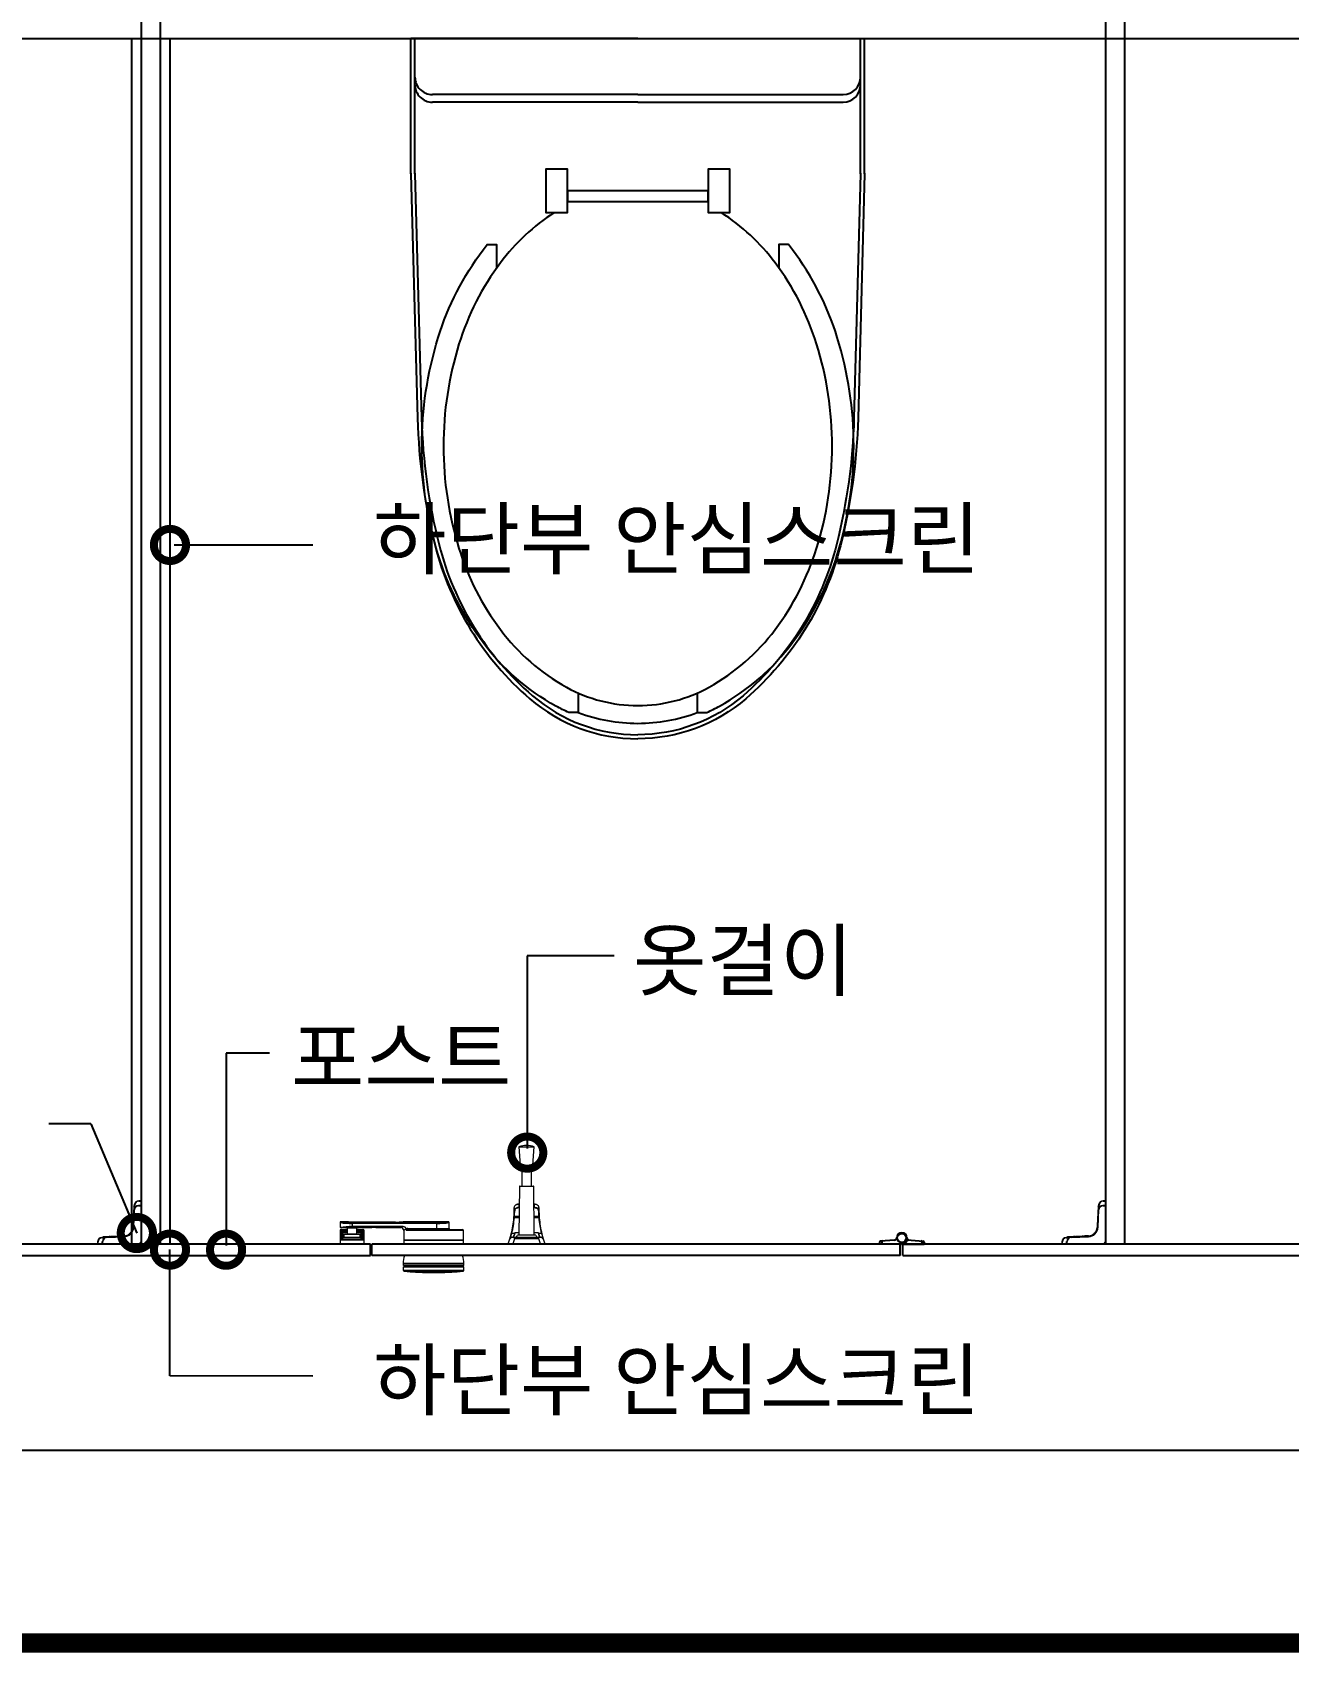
# Model space of a CAD drawing. Extents: x -256 to 8104, y -176 to 5714.
# Drawn here: x 3159 to 3810, y 2764 to 3604 of the extents above; entities that cross this region are included whole.
import ezdxf
from ezdxf.enums import TextEntityAlignment as Align

# ---------------------------------------------------------------- set-up
doc = ezdxf.new("R2010")
doc.units = 0
doc.header["$LTSCALE"] = 30
doc.layers.get('0').update_dxf_attribs({"linetype": 'CONTINUOUS'})
for name, color, linetype in [('0_toilet', 6, 'CONTINUOUS'), ('HAT', 8, 'CONTINUOUS'), ('경첩', 4, 'CONTINUOUS'), ('문자', 3, 'CONTINUOUS'), ('부자재', 4, 'CONTINUOUS'), ('옷걸이', 4, 'CONTINUOUS'), ('잠금쇠(회전형)', 4, 'CONTINUOUS'), ('치수', 1, 'CONTINUOUS'), ('해치', 8, 'CONTINUOUS')]:
    doc.layers.add(name, color=color, linetype=linetype)
doc.styles.add('돋움', font='malgun.ttf')

# ---------------------------------------------------------------- blocks, each defined once
blk = doc.blocks.new('_DOTSMALL')
at = {"color": 0, "linetype": 'ByBlock', "const_width": 0.5}
blk.add_lwpolyline([(-0.0625, 0, 1), (0.0625, 0, 1)], format="xyb", close=True, dxfattribs=at)
blk = doc.blocks.new('A$C63EC304E')
at = {"layer": '치수', "color": 1, "xscale": 2.5, "yscale": 2.5, "zscale": 2.5, "rotation": 234.3098741996962}
blk.add_blockref('_DOTSMALL', (0.312, 0.312), dxfattribs=at)
blk = doc.blocks.new('A$C2BC9653E')
at = {"layer": '치수', "xscale": 0.3333333333333333, "yscale": 0.3333333333333333, "zscale": 0.3333333333333333}
blk.add_blockref('A$C63EC304E', (0, 0), dxfattribs=at)
blk = doc.blocks.new('A$C7FC71301')
at = {"layer": '치수', "rotation": 180}
blk.add_blockref('A$C2BC9653E', (0.208, 0.208), dxfattribs=at)
blk = doc.blocks.new('A$C4A20372B')
at = {"layer": '치수'}
blk.add_blockref('A$C7FC71301', (0, 0), dxfattribs=at)
blk = doc.blocks.new('A$C566469F5')
at = {"layer": '치수'}
blk.add_blockref('A$C4A20372B', (0, 0), dxfattribs=at)
blk = doc.blocks.new('A$C7E317CD4')
at = {"layer": '해치', "xscale": 2, "yscale": 2, "zscale": 2}
blk.add_blockref('A$C566469F5', (0, 0), dxfattribs=at)
blk = doc.blocks.new('A$C601D7F27')
at = {"layer": '치수'}
blk.add_blockref('A$C7E317CD4', (0, 0), dxfattribs=at)
blk = doc.blocks.new('A$C38802C08')
at = {"layer": '치수'}
blk.add_blockref('A$C601D7F27', (0, 0), dxfattribs=at)
blk = doc.blocks.new('A$C10E41893')
at = {"layer": '부자재'}
for p, q in [((6.5, 0), (6.5, 196)), ((123.3, 196), (6.5, 196)), ((123.3, 192.5), (6.5, 192.5)), ((54.8, 0), (54.8, 177.5)), ((61.4, 0), (61.4, 177.5)), ((6.5, 0), (6.5, -196)), ((54.8, 0), (54.8, -177.5)), ((61.4, 0), (61.4, -177.5)), ((123.3, -192.5), (6.5, -192.5)), ((123.3, -196), (6.5, -196))]:
    blk.add_line(p, q, dxfattribs=at)
for points in [[(122.7, 196, -0.012538), (123.3, 196), (334.6, 190.3, -0.055395), (444.7, 175.1, -0.154276), (576.9, 93.3, -0.179504), (611.5, 0, -0.179504)], [(122.8, 192.5, -0.012538), (123.2, 192.5), (334.5, 186.8, -0.055395), (443.8, 171.7, -0.154276), (574.3, 91, -0.179504), (608, 0, -0.179504)], [(572, 51.4), (588.8, 51.4), (588.8, 59.6, 0.021185), (583.3, 70.7, 0.106084), (528.4, 133.7, 0.085733), (452.6, 172.4, 0.075373), (358.7, 186.6, 0.075373), (264.8, 172.4, 0.085733), (189, 133.7, 0.007337), (184.4, 130.1), (184.4, 122), (204.7, 122)], [(156.7, -72, 0.089162), (200.2, -118.7, 0.085733), (270.3, -154.5, 0.075373), (358.7, -167.9, 0.075373), (447.1, -154.5, 0.085733), (517.2, -118.7, 0.106084), (567, -61.6, 0.126931), (582.8, 0, 0.126931), (567, 61.6, 0.106084), (517.2, 118.7, 0.085733), (447.1, 154.5, 0.075373), (358.7, 167.9, 0.075373), (270.3, 154.5, 0.085733), (200.2, 118.7, 0.089162), (156.7, 72)], [(588.8, -51.4, 0.090214), (598.2, 0, 0.090214), (588.8, 51.4, 0.106084)], [(122.7, -196, 0.012538), (123.3, -196), (334.6, -190.3, 0.055395), (444.7, -175.1, 0.154276), (576.9, -93.3, 0.179504), (611.5, 0, 0.179504)], [(122.8, -192.5, 0.012538), (123.2, -192.5), (334.5, -186.8, 0.055395), (443.8, -171.7, 0.154276), (574.3, -91, 0.179504), (608, 0, 0.179504)], [(572, -51.4), (588.8, -51.4), (588.8, -59.6, -0.021185), (583.3, -70.7, -0.106084), (528.4, -133.7, -0.085733), (452.6, -172.4, -0.075373), (358.7, -186.6, -0.075373), (264.8, -172.4, -0.085733), (189, -133.7, -0.007337), (184.4, -130.1), (184.4, -122), (204.7, -122)]]:
    blk.add_lwpolyline(points, format="xyb", dxfattribs=at)
blk.add_lwpolyline([(138, -60.8), (119.3, -60.8), (119.3, -79.5), (156.7, -79.5), (156.7, -60.8), (138, -60.8), (147.3, -60.8), (147.3, 60.8), (138, 60.8), (156.7, 60.8), (156.7, 79.5), (119.3, 79.5), (119.3, 60.8), (138, 60.8), (138, -60.8), (119.3, -60.8)], dxfattribs=at)
for centre, start, end in [((39.8, 177.5), 0, 90), ((46.4, 177.5), 0, 90), ((39.8, -177.5), 270, 0), ((46.4, -177.5), 270, 0)]:
    blk.add_arc(centre, 15, start, end, dxfattribs=at)
blk = doc.blocks.new('AURA_36', base_point=(158321.48, -6824.24))
blk.add_line((161041.71, -3223.18), (162541.71, -3223.18))
at = {"color": 2}
for p, q in [((161531.71, -3223.18), (161531.71, -3848.18)), ((161551.71, -3223.18), (161551.71, -3848.18))]:
    blk.add_line(p, q, dxfattribs=at)
at = {"color": 8}
blk.add_line((160805.64, -3954.99), (162768.23, -3954.99), dxfattribs=at)
at = {"color": 8, "const_width": 10}
blk.add_lwpolyline([(158368.92, -4054.99), (164153.46, -4054.99)], dxfattribs=at)
at = {"layer": '0_toilet'}
for p, q in [((161536.71, -3123.18), (161536.71, -3848.18)), ((161546.71, -3123.18), (161546.71, -3848.18)), ((162036.66, -3123.18), (162036.66, -3848.18)), ((162046.76, -3848.19), (162046.76, -3123.19)), ((161655.64, -3848.18), (161431.71, -3848.18)), ((161431.71, -3854.18), (161655.64, -3854.18)), ((161655.64, -3854.18), (161655.64, -3848.18)), ((161930.21, -3848.18), (161656.39, -3848.18)), ((161656.39, -3854.18), (161656.39, -3848.18)), ((161930.21, -3854.18), (161656.39, -3854.18)), ((161930.21, -3854.18), (161930.21, -3848.18)), ((162160.69, -3848.18), (161931.71, -3848.18)), ((161931.71, -3854.18), (161931.71, -3848.18)), ((161931.71, -3854.18), (162160.69, -3854.18))]:
    blk.add_line(p, q, dxfattribs=at)
at = {"layer": '경첩', "color": 4, "linetype": 'Continuous', "lineweight": 15}
for p, q in [((161533.11, -3830.42), (161532.69, -3839.39)), ((161532.92, -3829.01), (161532.8, -3831.71)), ((161532.92, -3829.01), (161533.16, -3829.25)), ((161532.94, -3839.41), (161533.36, -3830.43)), ((161533.03, -3828.42), (161533.2, -3828.58)), ((161533.23, -3827.92), (161533.11, -3830.42)), ((161533.41, -3829.38), (161533.48, -3827.93)), ((161535.46, -3828.18), (161535.46, -3828.08)), ((161535.46, -3828.08), (161536.71, -3828.08)), ((161535.46, -3828.18), (161535.46, -3828.43)), ((161536.71, -3828.18), (161535.46, -3828.18)), ((161535.46, -3828.43), (161536.71, -3828.43)), ((161535.57, -3825.93), (161535.57, -3825.68)), ((161536.71, -3825.68), (161535.57, -3825.68)), ((161535.57, -3825.93), (161536.71, -3825.93)), ((161536.71, -3825.93), (161536.71, -3825.68)), ((161536.71, -3828.08), (161536.71, -3825.93)), ((161536.71, -3828.43), (161536.71, -3828.18)), ((161536.71, -3828.43), (161536.71, -3846.68)), ((162033.06, -3830.42), (162032.64, -3839.39)), ((162032.87, -3829.01), (162032.75, -3831.71)), ((162032.87, -3829.01), (162033.11, -3829.25)), ((162032.89, -3839.41), (162033.31, -3830.43)), ((162032.98, -3828.42), (162033.15, -3828.58)), ((162033.18, -3827.92), (162033.06, -3830.42)), ((162033.36, -3829.38), (162033.43, -3827.93)), ((162035.41, -3828.18), (162035.41, -3828.08)), ((162035.41, -3828.08), (162036.66, -3828.08)), ((162035.41, -3828.18), (162035.41, -3828.43)), ((162036.66, -3828.18), (162035.41, -3828.18)), ((162035.41, -3828.43), (162036.66, -3828.43)), ((162035.52, -3825.93), (162035.52, -3825.68)), ((162036.66, -3825.68), (162035.52, -3825.68)), ((162035.52, -3825.93), (162036.66, -3825.93)), ((162036.66, -3825.93), (162036.66, -3825.68)), ((162036.66, -3828.08), (162036.66, -3825.93)), ((162036.66, -3828.43), (162036.66, -3828.18)), ((162036.66, -3828.43), (162036.66, -3846.68)), ((161532.47, -3838.74), (161532.44, -3839.38)), ((161532.49, -3838.3), (161532.47, -3838.64)), ((161532.47, -3838.64), (161532.71, -3838.87)), ((161532.47, -3838.64), (161532.47, -3838.74)), ((161532.47, -3838.74), (161532.71, -3838.97)), ((161532.54, -3837.28), (161532.49, -3838.2)), ((161532.49, -3838.2), (161532.73, -3838.44)), ((161532.49, -3838.2), (161532.49, -3838.3)), ((161532.49, -3838.3), (161532.73, -3838.54)), ((161532.54, -3837.28), (161532.77, -3837.52)), ((161532.57, -3836.62), (161532.55, -3837.04)), ((161532.55, -3837.04), (161532.79, -3837.28)), ((161532.7, -3833.74), (161532.57, -3836.61)), ((161532.57, -3836.61), (161532.81, -3836.85)), ((161532.57, -3836.62), (161532.81, -3836.86)), ((161532.7, -3833.74), (161532.94, -3833.98)), ((161532.75, -3832.73), (161532.72, -3833.4)), ((161532.72, -3833.4), (161532.96, -3833.64)), ((161532.75, -3832.73), (161532.99, -3832.97)), ((161532.77, -3832.39), (161533, -3832.63)), ((161532.8, -3831.71), (161533.04, -3831.95)), ((162032.42, -3838.74), (162032.39, -3839.38)), ((162032.44, -3838.3), (162032.42, -3838.64)), ((162032.42, -3838.64), (162032.66, -3838.87)), ((162032.42, -3838.64), (162032.42, -3838.74)), ((162032.42, -3838.74), (162032.66, -3838.97)), ((162032.49, -3837.28), (162032.44, -3838.2)), ((162032.44, -3838.2), (162032.68, -3838.44)), ((162032.44, -3838.2), (162032.44, -3838.3)), ((162032.44, -3838.3), (162032.68, -3838.54)), ((162032.49, -3837.28), (162032.72, -3837.52)), ((162032.52, -3836.62), (162032.5, -3837.04)), ((162032.5, -3837.04), (162032.74, -3837.28)), ((162032.65, -3833.74), (162032.52, -3836.61)), ((162032.52, -3836.61), (162032.76, -3836.85)), ((162032.52, -3836.62), (162032.76, -3836.86)), ((162032.65, -3833.74), (162032.89, -3833.98)), ((162032.7, -3832.73), (162032.67, -3833.4)), ((162032.67, -3833.4), (162032.91, -3833.64)), ((162032.7, -3832.73), (162032.94, -3832.97)), ((162032.72, -3832.39), (162032.95, -3832.63)), ((162032.75, -3831.71), (162032.99, -3831.95)), ((161514.46, -3847.04), (161514.21, -3847.04)), ((161514.21, -3847.04), (161514.21, -3848.18)), ((161514.46, -3848.18), (161514.46, -3847.04)), ((161518.95, -3844.58), (161516.45, -3844.69)), ((161516.47, -3844.94), (161517.91, -3844.88)), ((161516.61, -3848.18), (161516.61, -3846.93)), ((161516.61, -3846.93), (161516.71, -3846.93)), ((161516.71, -3846.92), (161516.96, -3846.92)), ((161516.71, -3846.92), (161516.71, -3848.18)), ((161516.95, -3844.5), (161517.03, -3844.42)), ((161516.95, -3844.5), (161517.11, -3844.66)), ((161516.96, -3848.18), (161516.96, -3846.92)), ((161520.25, -3844.27), (161517.03, -3844.42)), ((161527.93, -3844.15), (161518.95, -3844.58)), ((161518.97, -3844.83), (161527.94, -3844.4)), ((161520.25, -3844.27), (161520.49, -3844.5)), ((161520.92, -3844.23), (161521.16, -3844.47)), ((161521.26, -3844.22), (161521.5, -3844.46)), ((161524.64, -3844.06), (161521.93, -3844.19)), ((161521.93, -3844.19), (161522.17, -3844.42)), ((161524.64, -3844.06), (161524.87, -3844.3)), ((161525.31, -3844.03), (161525.55, -3844.27)), ((161525.65, -3844.01), (161525.89, -3844.25)), ((161527.67, -3843.92), (161526.32, -3843.98)), ((161526.32, -3843.98), (161526.56, -3844.22)), ((161527.91, -3843.9), (161527.67, -3843.92)), ((161527.67, -3843.92), (161527.91, -3844.15)), ((161528.92, -3843.75), (161529.12, -3843.95)), ((161529.45, -3843.57), (161529.64, -3843.76)), ((161529.7, -3843.46), (161529.89, -3843.65)), ((161530.16, -3843.22), (161530.34, -3843.4)), ((161530.37, -3843.08), (161530.55, -3843.26)), ((161531.46, -3842.05), (161531.64, -3842.22)), ((161531.61, -3841.84), (161531.79, -3842.02)), ((161531.88, -3841.4), (161532.06, -3841.59)), ((161532, -3841.17), (161532.18, -3841.35)), ((161532.16, -3840.77), (161532.36, -3840.96)), ((161532.52, -3840.45), (161532.31, -3840.24)), ((161532.32, -3840.24), (161532.52, -3840.45)), ((161532.39, -3839.87), (161532.6, -3840.09)), ((161532.42, -3839.65), (161532.64, -3839.87)), ((162014.41, -3847.04), (162014.16, -3847.04)), ((162014.16, -3847.04), (162014.16, -3848.18)), ((162014.41, -3848.18), (162014.41, -3847.04)), ((162018.9, -3844.58), (162016.4, -3844.69)), ((162016.42, -3844.94), (162017.86, -3844.88)), ((162016.56, -3848.18), (162016.56, -3846.93)), ((162016.56, -3846.93), (162016.66, -3846.93)), ((162016.66, -3846.92), (162016.91, -3846.92)), ((162016.66, -3846.92), (162016.66, -3848.18)), ((162016.9, -3844.5), (162016.98, -3844.42)), ((162016.9, -3844.5), (162017.06, -3844.66)), ((162016.91, -3848.18), (162016.91, -3846.92)), ((162020.2, -3844.27), (162016.98, -3844.42)), ((162027.88, -3844.15), (162018.9, -3844.58)), ((162018.92, -3844.83), (162027.89, -3844.4)), ((162020.2, -3844.27), (162020.44, -3844.5)), ((162020.87, -3844.23), (162021.11, -3844.47)), ((162021.21, -3844.22), (162021.45, -3844.46)), ((162024.59, -3844.06), (162021.88, -3844.19)), ((162021.88, -3844.19), (162022.12, -3844.42)), ((162024.59, -3844.06), (162024.82, -3844.3)), ((162025.26, -3844.03), (162025.5, -3844.27)), ((162025.6, -3844.01), (162025.84, -3844.25)), ((162027.62, -3843.92), (162026.27, -3843.98)), ((162026.27, -3843.98), (162026.51, -3844.22)), ((162027.86, -3843.9), (162027.62, -3843.92)), ((162027.62, -3843.92), (162027.86, -3844.15)), ((162028.87, -3843.75), (162029.07, -3843.95)), ((162029.4, -3843.57), (162029.59, -3843.76)), ((162029.65, -3843.46), (162029.84, -3843.65)), ((162030.11, -3843.22), (162030.29, -3843.4)), ((162030.32, -3843.08), (162030.5, -3843.26)), ((162031.41, -3842.05), (162031.59, -3842.22)), ((162031.56, -3841.84), (162031.74, -3842.02)), ((162031.83, -3841.4), (162032.01, -3841.59)), ((162031.95, -3841.17), (162032.13, -3841.35)), ((162032.11, -3840.77), (162032.31, -3840.96)), ((162032.47, -3840.45), (162032.26, -3840.24)), ((162032.27, -3840.24), (162032.47, -3840.45)), ((162032.34, -3839.87), (162032.55, -3840.09)), ((162032.37, -3839.65), (162032.59, -3839.87)), ((161514.21, -3848.18), (161514.46, -3848.18)), ((161514.46, -3848.18), (161516.61, -3848.18)), ((161516.71, -3848.18), (161516.96, -3848.18)), ((161535.21, -3848.18), (161516.96, -3848.18)), ((162014.16, -3848.18), (162014.41, -3848.18)), ((162014.41, -3848.18), (162016.56, -3848.18)), ((162016.66, -3848.18), (162016.91, -3848.18)), ((162035.16, -3848.18), (162016.91, -3848.18))]:
    blk.add_line(p, q, dxfattribs=at)
at = {"layer": '경첩', "color": 4, "linetype": 'Continuous', "lineweight": 15, "flags": 128}
for points in [[(161532.95, -3828.5), (161532.94, -3828.61), (161532.94, -3828.73), (161532.93, -3828.87), (161532.92, -3829.01)], [(161532.95, -3828.5), (161532.97, -3828.48), (161532.99, -3828.47), (161533, -3828.45), (161533.01, -3828.44), (161533.02, -3828.43), (161533.03, -3828.42), (161533.03, -3828.42), (161533.03, -3828.42)], [(161533.11, -3830.42), (161533.11, -3830.42), (161533.13, -3830.42), (161533.15, -3830.42), (161533.18, -3830.42), (161533.22, -3830.43), (161533.26, -3830.43), (161533.31, -3830.43), (161533.36, -3830.43)], [(161533.48, -3827.93), (161533.43, -3827.93), (161533.38, -3827.93), (161533.34, -3827.93), (161533.3, -3827.92), (161533.27, -3827.92), (161533.25, -3827.92), (161533.23, -3827.92), (161533.23, -3827.92)], [(162032.9, -3828.5), (162032.89, -3828.61), (162032.89, -3828.73), (162032.88, -3828.87), (162032.87, -3829.01)], [(162032.9, -3828.5), (162032.92, -3828.48), (162032.94, -3828.47), (162032.95, -3828.45), (162032.96, -3828.44), (162032.97, -3828.43), (162032.98, -3828.42), (162032.98, -3828.42), (162032.98, -3828.42)], [(162033.06, -3830.42), (162033.06, -3830.42), (162033.08, -3830.42), (162033.1, -3830.42), (162033.13, -3830.42), (162033.17, -3830.43), (162033.21, -3830.43), (162033.26, -3830.43), (162033.31, -3830.43)], [(162033.43, -3827.93), (162033.38, -3827.93), (162033.33, -3827.93), (162033.29, -3827.93), (162033.25, -3827.92), (162033.22, -3827.92), (162033.2, -3827.92), (162033.18, -3827.92), (162033.18, -3827.92)], [(161532.55, -3837.04), (161532.54, -3837.11), (161532.54, -3837.19), (161532.54, -3837.28)], [(161532.57, -3836.61), (161532.57, -3836.61), (161532.57, -3836.62)], [(161532.8, -3831.71), (161532.79, -3831.85), (161532.79, -3831.97), (161532.78, -3832.09), (161532.77, -3832.19), (161532.77, -3832.28), (161532.77, -3832.34), (161532.77, -3832.38), (161532.77, -3832.39)], [(162032.5, -3837.04), (162032.49, -3837.11), (162032.49, -3837.19), (162032.49, -3837.28)], [(162032.52, -3836.61), (162032.52, -3836.61), (162032.52, -3836.62)], [(162032.75, -3831.71), (162032.74, -3831.85), (162032.74, -3831.97), (162032.73, -3832.09), (162032.72, -3832.19), (162032.72, -3832.28), (162032.72, -3832.34), (162032.72, -3832.38), (162032.72, -3832.39)], [(161516.47, -3844.94), (161516.46, -3844.9), (161516.46, -3844.85), (161516.46, -3844.81), (161516.46, -3844.77), (161516.46, -3844.74), (161516.45, -3844.71), (161516.45, -3844.7), (161516.45, -3844.69)], [(161518.95, -3844.58), (161518.95, -3844.58), (161518.95, -3844.6), (161518.96, -3844.62), (161518.96, -3844.65), (161518.96, -3844.69), (161518.96, -3844.73), (161518.96, -3844.78), (161518.97, -3844.83)], [(161520.92, -3844.23), (161520.91, -3844.23), (161520.87, -3844.24), (161520.81, -3844.24), (161520.72, -3844.24), (161520.62, -3844.25), (161520.5, -3844.25), (161520.38, -3844.26), (161520.25, -3844.27)], [(161521.93, -3844.19), (161521.82, -3844.19), (161521.7, -3844.2), (161521.6, -3844.2), (161521.5, -3844.21), (161521.42, -3844.21), (161521.35, -3844.21), (161521.3, -3844.22), (161521.27, -3844.22), (161521.26, -3844.22)], [(161525.31, -3844.03), (161525.3, -3844.03), (161525.26, -3844.03), (161525.2, -3844.03), (161525.11, -3844.04), (161525.01, -3844.04), (161524.89, -3844.05), (161524.77, -3844.05), (161524.64, -3844.06)], [(161526.32, -3843.98), (161526.19, -3843.99), (161526.07, -3843.99), (161525.95, -3844), (161525.85, -3844), (161525.76, -3844.01), (161525.7, -3844.01), (161525.66, -3844.01), (161525.65, -3844.01)], [(161527.93, -3844.15), (161527.93, -3844.16), (161527.93, -3844.17), (161527.93, -3844.2), (161527.93, -3844.23), (161527.93, -3844.26), (161527.93, -3844.31), (161527.94, -3844.35), (161527.94, -3844.4)], [(161532.32, -3840.24), (161532.32, -3840.24), (161532.32, -3840.24)], [(161532.42, -3839.65), (161532.4, -3839.81), (161532.39, -3839.87)], [(161532.69, -3839.39), (161532.69, -3839.39), (161532.7, -3839.4), (161532.73, -3839.4), (161532.76, -3839.4), (161532.8, -3839.4), (161532.84, -3839.4), (161532.89, -3839.4), (161532.94, -3839.41)], [(162016.42, -3844.94), (162016.41, -3844.9), (162016.41, -3844.85), (162016.41, -3844.81), (162016.41, -3844.77), (162016.41, -3844.74), (162016.4, -3844.71), (162016.4, -3844.7), (162016.4, -3844.69)], [(162018.9, -3844.58), (162018.9, -3844.58), (162018.9, -3844.6), (162018.91, -3844.62), (162018.91, -3844.65), (162018.91, -3844.69), (162018.91, -3844.73), (162018.91, -3844.78), (162018.92, -3844.83)], [(162020.87, -3844.23), (162020.86, -3844.23), (162020.82, -3844.24), (162020.76, -3844.24), (162020.67, -3844.24), (162020.57, -3844.25), (162020.45, -3844.25), (162020.33, -3844.26), (162020.2, -3844.27)], [(162021.88, -3844.19), (162021.77, -3844.19), (162021.65, -3844.2), (162021.55, -3844.2), (162021.45, -3844.21), (162021.37, -3844.21), (162021.3, -3844.21), (162021.25, -3844.22), (162021.22, -3844.22), (162021.21, -3844.22)], [(162025.26, -3844.03), (162025.25, -3844.03), (162025.21, -3844.03), (162025.15, -3844.03), (162025.06, -3844.04), (162024.96, -3844.04), (162024.84, -3844.05), (162024.72, -3844.05), (162024.59, -3844.06)], [(162026.27, -3843.98), (162026.14, -3843.99), (162026.02, -3843.99), (162025.9, -3844), (162025.8, -3844), (162025.71, -3844.01), (162025.65, -3844.01), (162025.61, -3844.01), (162025.6, -3844.01)], [(162027.88, -3844.15), (162027.88, -3844.16), (162027.88, -3844.17), (162027.88, -3844.2), (162027.88, -3844.23), (162027.88, -3844.26), (162027.88, -3844.31), (162027.89, -3844.35), (162027.89, -3844.4)], [(162032.27, -3840.24), (162032.27, -3840.24), (162032.27, -3840.24)], [(162032.37, -3839.65), (162032.35, -3839.81), (162032.34, -3839.87)], [(162032.64, -3839.39), (162032.64, -3839.39), (162032.65, -3839.4), (162032.68, -3839.4), (162032.71, -3839.4), (162032.75, -3839.4), (162032.79, -3839.4), (162032.84, -3839.4), (162032.89, -3839.41)]]:
    blk.add_lwpolyline(points, dxfattribs=at)
at = {"layer": '경첩', "color": 4, "linetype": 'Continuous', "lineweight": 15}
for centre, radius, start, end in [((161535.46, -3830.53), 2.35, 90, 177.30166), ((161535.57, -3828.03), 2.35, 90, 177.30166), ((161535.46, -3830.53), 2.1, 90, 177.30166), ((161535.57, -3828.03), 2.1, 90, 177.30166), ((162035.41, -3830.53), 2.35, 90, 177.30166), ((162035.52, -3828.03), 2.35, 90, 177.30166), ((162035.41, -3830.53), 2.1, 90, 177.30166), ((162035.52, -3828.03), 2.1, 90, 177.30166), ((161516.56, -3847.04), 2.35, 92.69834, 180), ((161516.56, -3847.04), 2.1, 92.69834, 180), ((161519.06, -3846.92), 2.35, 92.69834, 180), ((161519.06, -3846.92), 2.1, 92.69834, 180), ((161527.69, -3839.16), 4.75, 272.69834, 285), ((161527.69, -3839.16), 5, 272.69834, 357.30166), ((161527.69, -3839.16), 5.25, 272.69834, 357.30166), ((161527.69, -3839.16), 4.75, 284.99982, 291.75061), ((161527.69, -3839.16), 4.75, 294.99481, 301.29977), ((161527.69, -3839.16), 4.75, 301.29911, 304.38581), ((161527.69, -3839.16), 4.75, 304.38489, 322.56084), ((161527.69, -3839.16), 4.75, 322.56123, 325.61449), ((161527.69, -3839.16), 4.75, 325.61511, 331.82645), ((161527.69, -3839.16), 4.75, 335.00519, 340.23398), ((161527.69, -3839.16), 4.75, 340.23398, 346.75686), ((161527.69, -3839.16), 4.75, 346.83767, 351.3944), ((161527.69, -3839.16), 4.75, 354.09118, 357.30166), ((161535.21, -3846.68), 1.5, 270, 0), ((162016.51, -3847.04), 2.35, 92.69834, 180), ((162016.51, -3847.04), 2.1, 92.69834, 180), ((162019.01, -3846.92), 2.35, 92.69834, 180), ((162019.01, -3846.92), 2.1, 92.69834, 180), ((162027.64, -3839.16), 4.75, 272.69834, 285), ((162027.64, -3839.16), 5, 272.69834, 357.30166), ((162027.64, -3839.16), 5.25, 272.69834, 357.30166), ((162027.64, -3839.16), 4.75, 284.99982, 291.75061), ((162027.64, -3839.16), 4.75, 294.99481, 301.29977), ((162027.64, -3839.16), 4.75, 301.29911, 304.38581), ((162027.64, -3839.16), 4.75, 304.38489, 322.56084), ((162027.64, -3839.16), 4.75, 322.56123, 325.61449), ((162027.64, -3839.16), 4.75, 325.61511, 331.82645), ((162027.64, -3839.16), 4.75, 335.00519, 340.23398), ((162027.64, -3839.16), 4.75, 340.23398, 346.75686), ((162027.64, -3839.16), 4.75, 346.83767, 351.3944), ((162027.64, -3839.16), 4.75, 354.09118, 357.30166), ((162035.16, -3846.68), 1.5, 270, 0)]:
    blk.add_arc(centre, radius, start, end, dxfattribs=at)
at = {"layer": '부자재'}
for p, q in [((161919.52, -3847.26), (161919.52, -3848.18)), ((161927.27, -3846.1), (161920.07, -3846.6)), ((161920.77, -3847.09), (161920.77, -3848.18)), ((161933.98, -3846.02), (161942.14, -3846.6)), ((161941.44, -3847.09), (161941.44, -3848.18)), ((161942.69, -3847.26), (161942.69, -3848.18)), ((161930.18, -3848.18), (161919.52, -3848.18)), ((161930.98, -3847.63), (161930.98, -3848.43)), ((161931.23, -3848.43), (161930.98, -3848.43)), ((161931.23, -3847.63), (161931.23, -3848.43)), ((161931.7, -3848.14), (161931.7, -3848.18)), ((161931.7, -3848.18), (161942.69, -3848.18))]:
    blk.add_line(p, q, dxfattribs=at)
at = {"layer": '부자재', "color": 1}
blk.add_circle((161931.11, -3844.97), 2.34, dxfattribs=at)
at = {"layer": '부자재'}
for centre, radius, start, end in [((161920.22, -3847.28), 0.7, 101.7765, 181.67124), ((161921.63, -3847.33), 0.884, 113.40773, 164.5497), ((161927.2, -3844.8), 1.29, 272.92313, 352.47243), ((161931.11, -3844.97), 2.62, 270, 180), ((161931.2, -3845.32), 2.86, 280.08401, 345.97919), ((161935.02, -3844.8), 1.29, 187.52757, 267.07687), ((161940.59, -3847.33), 0.884, 15.4503, 67.30044), ((161942, -3847.28), 0.7, 358.32876, 78.2235), ((161931.47, -3849.21), 1.65, 102.52675, 141.54753), ((161930.75, -3849.21), 1.65, 43.10029, 77.47325)]:
    blk.add_arc(centre, radius, start, end, dxfattribs=at)
at = {"layer": '옷걸이', "lineweight": 15}
for p, q in [((161732.6, -3797.75), (161733.35, -3807.25)), ((161732.6, -3797.75), (161740.6, -3797.75)), ((161739.85, -3807.25), (161740.6, -3797.75)), ((161733.35, -3807.25), (161739.85, -3807.25)), ((161734.1, -3807.25), (161734.1, -3818.1)), ((161739.1, -3818.1), (161739.1, -3807.25)), ((161732.85, -3818.34), (161732.63, -3843.6)), ((161740.35, -3818.34), (161732.85, -3818.34)), ((161733.1, -3818.1), (161736.6, -3818.1)), ((161736.6, -3818.1), (161740.1, -3818.1)), ((161740.57, -3843.6), (161740.35, -3818.34)), ((161732.77, -3827.46), (161732.67, -3827.46)), ((161732.67, -3827.46), (161732.67, -3827.55)), ((161732.77, -3827.55), (161732.67, -3827.55)), ((161732.68, -3829.08), (161732.68, -3829.44)), ((161732.68, -3829.08), (161732.76, -3829.08)), ((161732.75, -3829.44), (161732.68, -3829.44)), ((161740.53, -3827.46), (161740.43, -3827.46)), ((161740.53, -3827.55), (161740.43, -3827.55)), ((161740.44, -3829.08), (161740.52, -3829.08)), ((161740.52, -3829.44), (161740.45, -3829.44)), ((161740.52, -3829.08), (161740.52, -3829.44)), ((161740.53, -3827.46), (161740.53, -3827.55)), ((161732.71, -3834.56), (161730.26, -3834.56)), ((161730.33, -3833.8), (161732.72, -3833.8)), ((161740.48, -3833.8), (161742.87, -3833.8)), ((161742.94, -3834.56), (161740.49, -3834.56)), ((161727.1, -3848.1), (161727.94, -3845.53)), ((161727.94, -3845.53), (161727.95, -3845.52)), ((161727.95, -3845.52), (161727.95, -3845.52)), ((161728.93, -3844.73), (161728.82, -3844.76)), ((161728.9, -3844.84), (161728.89, -3844.84)), ((161744.31, -3844.84), (161728.9, -3844.84)), ((161730.34, -3842.69), (161728.91, -3842.69)), ((161730.34, -3842.71), (161728.91, -3842.71)), ((161730.31, -3845.55), (161729.48, -3848.1)), ((161730.28, -3843.25), (161730.35, -3842.67)), ((161730.31, -3845.55), (161730.31, -3844.86)), ((161730.31, -3844.86), (161742.89, -3844.86)), ((161742.89, -3845.55), (161730.31, -3845.55)), ((161741.38, -3843.6), (161731.83, -3843.6)), ((161742.86, -3842.67), (161742.92, -3843.23)), ((161744.29, -3842.69), (161742.86, -3842.69)), ((161744.29, -3842.71), (161742.86, -3842.71)), ((161742.89, -3845.55), (161742.89, -3844.86)), ((161743.73, -3848.1), (161742.89, -3845.55)), ((161744.37, -3844.76), (161744.27, -3844.73)), ((161744.31, -3844.84), (161744.31, -3844.84)), ((161744.42, -3844.77), (161744.33, -3844.74)), ((161745.25, -3845.52), (161745.26, -3845.52)), ((161745.26, -3845.52), (161745.26, -3845.53)), ((161745.26, -3845.53), (161746.1, -3848.1)), ((161729.48, -3848.1), (161727.1, -3848.1)), ((161743.73, -3848.1), (161729.48, -3848.1)), ((161746.1, -3848.1), (161743.73, -3848.1))]:
    blk.add_line(p, q, dxfattribs=at)
at = {"layer": '옷걸이', "lineweight": 15, "flags": 128}
for points in [[(161732.67, -3827.46), (161732.62, -3827.46), (161732.29, -3827.48), (161731.96, -3827.53), (161731.64, -3827.61), (161731.35, -3827.72), (161731.07, -3827.85), (161730.83, -3828.01), (161730.61, -3828.19), (161730.44, -3828.39), (161730.3, -3828.61), (161730.21, -3828.84), (161730.17, -3829.07), (161730.18, -3829.11)], [(161732.67, -3827.55), (161732.25, -3827.58), (161731.84, -3827.64), (161731.46, -3827.76), (161731.11, -3827.91), (161730.8, -3828.09), (161730.55, -3828.31), (161730.36, -3828.55), (161730.23, -3828.81), (161730.17, -3829.13), (161730.17, -3829.18)], [(161730.18, -3830.68), (161730.22, -3830.41), (161730.33, -3830.15), (161730.5, -3829.91), (161730.74, -3829.68), (161731.03, -3829.49), (161731.37, -3829.32), (161731.74, -3829.2), (161732.14, -3829.12), (161732.68, -3829.08)], [(161732.68, -3829.44), (161732.2, -3829.47), (161731.84, -3829.54), (161731.5, -3829.65), (161731.19, -3829.8), (161730.93, -3829.97), (161730.72, -3830.18), (161730.56, -3830.4), (161730.47, -3830.63), (161730.43, -3830.88)], [(161740.52, -3829.08), (161740.94, -3829.11), (161741.35, -3829.17), (161741.73, -3829.29), (161742.08, -3829.44), (161742.39, -3829.62), (161742.64, -3829.84), (161742.83, -3830.08), (161742.96, -3830.34), (161743.02, -3830.68)], [(161742.77, -3830.88), (161742.71, -3830.57), (161742.6, -3830.33), (161742.43, -3830.12), (161742.2, -3829.92), (161741.92, -3829.75), (161741.61, -3829.62), (161741.26, -3829.52), (161740.9, -3829.46), (161740.52, -3829.44)], [(161743.03, -3829.18), (161743.03, -3829.17), (161743.01, -3828.94), (161742.94, -3828.72), (161742.84, -3828.5), (161742.69, -3828.3), (161742.5, -3828.11), (161742.28, -3827.94), (161742.03, -3827.8), (161741.74, -3827.67), (161741.44, -3827.58), (161741.12, -3827.51), (161740.79, -3827.47), (161740.53, -3827.47)], [(161743.03, -3829.18), (161743, -3828.91), (161742.9, -3828.65), (161742.73, -3828.4), (161742.5, -3828.18), (161742.22, -3827.98), (161741.88, -3827.81), (161741.51, -3827.68), (161741.11, -3827.6), (161740.61, -3827.55), (161740.53, -3827.55)], [(161730.01, -3834.54), (161730.02, -3834.54), (161730.03, -3834.54), (161730.06, -3834.55), (161730.09, -3834.55), (161730.13, -3834.55), (161730.17, -3834.56), (161730.22, -3834.56), (161730.26, -3834.56)], [(161743.19, -3834.54), (161743.18, -3834.54), (161743.17, -3834.54), (161743.14, -3834.55), (161743.11, -3834.55), (161743.08, -3834.55), (161743.03, -3834.56), (161742.99, -3834.56), (161742.94, -3834.56)], [(161728.67, -3842.89), (161728.67, -3842.88), (161728.67, -3842.89)], [(161728.87, -3844.74), (161728.81, -3844.75), (161728.77, -3844.77)], [(161728.87, -3844.74), (161728.88, -3844.73), (161728.93, -3844.73)], [(161728.93, -3844.73), (161728.9, -3844.81), (161728.9, -3844.84)], [(161728.91, -3842.7), (161728.91, -3842.69), (161728.91, -3842.71)], [(161731.11, -3844.8), (161730.69, -3844.79), (161730.45, -3844.76), (161730.37, -3844.73), (161730.47, -3844.69), (161730.75, -3844.65), (161730.86, -3844.64)], [(161732.64, -3842.31), (161732.04, -3842.33), (161730.77, -3842.38)], [(161742.43, -3842.38), (161740.85, -3842.32), (161740.56, -3842.31)], [(161742.34, -3844.64), (161742.62, -3844.67), (161742.81, -3844.71), (161742.81, -3844.75), (161742.64, -3844.77), (161742.31, -3844.8), (161741.85, -3844.81)], [(161744.31, -3844.84), (161744.3, -3844.81), (161744.27, -3844.73)], [(161744.33, -3844.74), (161744.32, -3844.73), (161744.27, -3844.73)]]:
    blk.add_lwpolyline(points, dxfattribs=at)
at = {"layer": '옷걸이', "lineweight": 15}
for centre, radius, start, end in [((161736.6, -3808.04), 11.04, 68.76069, 111.23931), ((161733.1, -3818.35), 0.25, 90, 179.5), ((161740.1, -3818.35), 0.25, 0.5, 90), ((161677.42, -3830.32), 52.77, 359.60958, 1.23689), ((161677.42, -3828.72), 55.27, 359.61891, 1.20733), ((161795.78, -3828.72), 55.27, 178.79267, 180.38109), ((161795.78, -3830.32), 52.77, 178.76311, 180.39042), ((161677.42, -3830.32), 52.77, 346.23171, 355.4136), ((161677.42, -3830.32), 53.02, 346.50971, 355.4136), ((161677.42, -3830.32), 52.77, 355.41362, 356.45105), ((161677.42, -3830.32), 52.77, 356.45107, 359.60958), ((161730.31, -3833.57), 0.23, 185.45744, 275.18876), ((161730.41, -3830.65), 0.227, 188.20874, 276.39203), ((161696.36, -3831.16), 34.07, 354.27357, 355.56682), ((161677.42, -3830.51), 53.02, 356.45107, 359.60958), ((161742.79, -3830.65), 0.227, 263.60797, 351.79126), ((161795.78, -3830.51), 53.02, 180.39042, 183.54893), ((161742.89, -3833.57), 0.23, 264.81124, 354.54256), ((161776.84, -3831.16), 34.08, 184.43326, 185.72635), ((161795.78, -3830.32), 53.02, 184.5864, 193.49029), ((161795.78, -3830.32), 52.77, 180.39042, 183.54893), ((161795.78, -3830.32), 52.76, 183.54888, 184.58645), ((161795.78, -3830.32), 52.77, 184.5864, 193.76829), ((161728.89, -3845.84), 1, 89.99372, 161.80813), ((161678.66, -3830.66), 51.47, 343.23764, 346.25768), ((161729.05, -3845.91), 1.17, 101.39698, 160.6752), ((161679.06, -3830.5), 51.33, 343.52264, 346.23766), ((161728.91, -3842.94), 0.25, 90.27283, 166.23947), ((161728.9, -3842.95), 0.247, 89.25852, 165.91582), ((161728.49, -3842.96), 1.81, 282.06066, 352.51429), ((161728.36, -3842.56), 2.24, 284.82654, 3.59318), ((161730.59, -3842.67), 0.248, 89.5881, 179.72305), ((161730.7, -3842.75), 0.376, 79.93932, 150.54556), ((161730.74, -3842.69), 0.307, 84.77864, 118.98165), ((161730.43, -3843.27), 1.43, 284.10574, 346.92454), ((161736.73, -3443.71), 401.13, 269.19679, 270.73159), ((161742.77, -3843.27), 1.44, 193.11861, 255.96551), ((161742.46, -3842.65), 0.271, 58.63439, 97.60531), ((161742.49, -3842.78), 0.4, 32.00917, 97.80826), ((161744.84, -3842.56), 2.24, 176.39085, 255.18943), ((161742.61, -3842.67), 0.248, 0.27695, 90.4119), ((161744.7, -3842.97), 1.8, 186.78644, 258.2605), ((161744.29, -3842.94), 0.25, 13.76166, 89.45314), ((161744.3, -3842.95), 0.247, 14.08418, 90.74148), ((161793.98, -3830.54), 51.15, 193.75841, 196.46904), ((161744.31, -3845.84), 1, 18.19187, 90.00628), ((161744.16, -3845.9), 1.16, 19.29372, 79.39421), ((161794.77, -3830.6), 51.71, 193.74931, 196.75644)]:
    blk.add_arc(centre, radius, start, end, dxfattribs=at)
at = {"layer": '잠금쇠(회전형)', "linetype": 'Continuous', "lineweight": 15}
for p, q in [((161639.89, -3837.08), (161639.89, -3839.58)), ((161642.23, -3836.58), (161640.39, -3836.58)), ((161668.64, -3836.78), (161646.14, -3836.78)), ((161668.64, -3836.78), (161646.14, -3836.78)), ((161646.14, -3836.78), (161646.14, -3836.78)), ((161646.14, -3837.02), (161690.14, -3837.02)), ((161646.14, -3837.51), (161646.14, -3837.02)), ((161646.14, -3837.51), (161646.14, -3839.08)), ((161690.14, -3837.51), (161646.14, -3837.51)), ((161668.64, -3836.78), (161668.64, -3836.78)), ((161695.89, -3836.58), (161672.54, -3836.58)), ((161690.14, -3837.02), (161690.14, -3837.51)), ((161690.14, -3840.08), (161690.14, -3837.51)), ((161696.39, -3840.08), (161696.39, -3837.08)), ((161639.89, -3839.58), (161643.16, -3839.58)), ((161639.89, -3841.18), (161639.89, -3848.18)), ((161640.29, -3841.18), (161639.89, -3841.18)), ((161640.29, -3846.18), (161640.29, -3841.18)), ((161640.29, -3841.18), (161640.76, -3841.18)), ((161651.99, -3846.18), (161640.29, -3846.18)), ((161640.39, -3840.68), (161640.76, -3840.68)), ((161640.76, -3841.18), (161640.76, -3840.68)), ((161640.76, -3840.68), (161642.64, -3840.68)), ((161640.76, -3841.18), (161640.76, -3845.72)), ((161642.64, -3841.18), (161640.76, -3841.18)), ((161640.76, -3845.72), (161640.89, -3845.69)), ((161640.89, -3841.68), (161642.64, -3841.68)), ((161640.89, -3845.69), (161640.89, -3841.68)), ((161641.39, -3842.18), (161640.89, -3841.68)), ((161640.89, -3845.69), (161640.97, -3845.68)), ((161640.97, -3845.68), (161651.31, -3845.68)), ((161641.39, -3842.18), (161641.39, -3845.68)), ((161642.64, -3842.18), (161641.39, -3842.18)), ((161641.89, -3843.18), (161641.89, -3844.68)), ((161649.04, -3843.18), (161641.89, -3843.18)), ((161641.89, -3844.68), (161649.04, -3844.68)), ((161642.14, -3842.93), (161648.87, -3842.93)), ((161648.87, -3844.93), (161642.14, -3844.93)), ((161642.64, -3841.18), (161642.64, -3840.68)), ((161642.64, -3840.68), (161643.64, -3840.68)), ((161642.64, -3841.68), (161642.64, -3841.18)), ((161643.14, -3841.18), (161642.64, -3841.18)), ((161642.64, -3841.68), (161642.64, -3842.18)), ((161642.64, -3841.68), (161643.14, -3841.68)), ((161643.64, -3842.18), (161642.64, -3842.18)), ((161643.14, -3841.18), (161643.14, -3841.68)), ((161643.64, -3841.18), (161643.14, -3841.18)), ((161643.14, -3841.68), (161643.64, -3841.68)), ((161643.16, -3839.58), (161643.16, -3839.58)), ((161643.64, -3840.08), (161643.64, -3842.93)), ((161672.59, -3839.08), (161646.14, -3839.08)), ((161648.64, -3842.93), (161648.64, -3840.08)), ((161648.64, -3840.68), (161649.64, -3840.68)), ((161649.14, -3841.18), (161648.64, -3841.18)), ((161648.64, -3841.68), (161649.14, -3841.68)), ((161649.64, -3842.18), (161648.64, -3842.18)), ((161648.87, -3842.93), (161650.14, -3842.93)), ((161650.14, -3844.93), (161648.87, -3844.93)), ((161650.39, -3843.18), (161649.04, -3843.18)), ((161649.04, -3844.68), (161650.39, -3844.68)), ((161649.14, -3839.58), (161656.4, -3839.58)), ((161649.64, -3841.18), (161649.14, -3841.18)), ((161649.14, -3841.68), (161649.14, -3841.18)), ((161649.14, -3841.68), (161649.64, -3841.68)), ((161649.64, -3840.68), (161649.64, -3841.18)), ((161649.64, -3840.68), (161651.52, -3840.68)), ((161651.52, -3841.18), (161649.64, -3841.18)), ((161649.64, -3841.18), (161649.64, -3841.68)), ((161649.64, -3841.68), (161651.39, -3841.68)), ((161649.64, -3841.68), (161649.64, -3842.18)), ((161650.89, -3842.18), (161649.64, -3842.18)), ((161650.39, -3844.68), (161650.39, -3843.18)), ((161651.39, -3841.68), (161650.89, -3842.18)), ((161650.89, -3845.68), (161650.89, -3842.18)), ((161651.31, -3845.68), (161651.39, -3845.69)), ((161651.39, -3841.68), (161651.39, -3845.69)), ((161651.39, -3845.69), (161651.52, -3845.72)), ((161651.52, -3840.68), (161651.52, -3841.18)), ((161651.52, -3840.68), (161651.89, -3840.68)), ((161651.52, -3845.72), (161651.52, -3841.18)), ((161651.52, -3841.18), (161651.99, -3841.18)), ((161651.99, -3841.18), (161651.99, -3846.18)), ((161652.39, -3841.18), (161651.99, -3841.18)), ((161652.39, -3848.18), (161652.39, -3841.18)), ((161658.39, -3839.58), (161671.32, -3839.58)), ((161671.32, -3839.58), (161671.32, -3839.58)), ((161672.89, -3841.16), (161672.89, -3846.08)), ((161703.89, -3846.08), (161672.89, -3846.08)), ((161672.89, -3846.18), (161672.89, -3847.93)), ((161672.89, -3846.18), (161703.89, -3846.18)), ((161674.21, -3840.57), (161674.19, -3840.39)), ((161703.89, -3841.08), (161674.34, -3841.08)), ((161674.99, -3840.58), (161674.99, -3840.08)), ((161674.99, -3840.08), (161690.14, -3840.08)), ((161674.99, -3840.58), (161703.39, -3840.58)), ((161680.64, -3846.08), (161680.64, -3846.18)), ((161690.14, -3840.58), (161690.14, -3840.08)), ((161690.14, -3840.08), (161696.39, -3840.08)), ((161696.14, -3846.18), (161696.14, -3846.08)), ((161700.78, -3846.18), (161700.78, -3846.08)), ((161702.87, -3846.18), (161702.87, -3846.08)), ((161702.89, -3846.18), (161702.89, -3846.08)), ((161703.89, -3846.08), (161703.89, -3841.08)), ((161703.89, -3847.93), (161703.89, -3846.18)), ((161639.89, -3848.18), (161652.39, -3848.18)), ((161672.89, -3847.93), (161703.89, -3847.93)), ((161703.64, -3848.18), (161673.14, -3848.18)), ((161703.43, -3854.28), (161673.35, -3854.28)), ((161673.49, -3854.18), (161688.39, -3854.18)), ((161688.39, -3854.18), (161703.29, -3854.18)), ((161672.64, -3858.18), (161672.64, -3859.18)), ((161704.14, -3858.18), (161672.64, -3858.18)), ((161704.14, -3859.18), (161672.64, -3859.18)), ((161672.64, -3860.18), (161672.64, -3861.73)), ((161704.14, -3860.18), (161672.64, -3860.18)), ((161672.64, -3861.73), (161688.39, -3861.73)), ((161688.39, -3862.23), (161673.09, -3862.23)), ((161703.64, -3859.68), (161673.14, -3859.68)), ((161703.64, -3859.68), (161673.14, -3859.68)), ((161676.25, -3862.5), (161688.39, -3862.5)), ((161676.26, -3862.5), (161700.51, -3862.5)), ((161700.22, -3862.52), (161676.55, -3862.52)), ((161682.72, -3862.68), (161682.8, -3862.68)), ((161682.8, -3862.68), (161693.98, -3862.68)), ((161685.69, -3862.77), (161685.69, -3862.68)), ((161686.21, -3862.94), (161690.56, -3862.94)), ((161686.21, -3862.94), (161690.57, -3862.94)), ((161686.58, -3862.68), (161686.58, -3862.79)), ((161686.58, -3862.79), (161690.2, -3862.79)), ((161690.14, -3862.91), (161686.64, -3862.91)), ((161688.39, -3861.73), (161704.14, -3861.73)), ((161703.69, -3862.23), (161688.39, -3862.23)), ((161688.39, -3862.5), (161700.52, -3862.5)), ((161690.2, -3862.79), (161690.2, -3862.68)), ((161691.09, -3862.68), (161691.09, -3862.77)), ((161693.98, -3862.68), (161694.14, -3862.68)), ((161704.14, -3859.18), (161704.14, -3858.18)), ((161704.14, -3861.73), (161704.14, -3860.18))]:
    blk.add_line(p, q, dxfattribs=at)
at = {"layer": '잠금쇠(회전형)', "linetype": 'Continuous', "lineweight": 15, "flags": 128}
for points in [[(161646.14, -3836.78), (161645.49, -3836.77), (161644.84, -3836.76), (161644.24, -3836.73), (161643.68, -3836.7), (161643.21, -3836.67), (161642.81, -3836.64), (161642.51, -3836.61), (161642.31, -3836.59), (161642.23, -3836.58), (161642.23, -3836.58)], [(161682.7, -3862.73), (161682.52, -3862.72), (161682.45, -3862.7), (161682.48, -3862.69), (161682.6, -3862.68), (161682.72, -3862.68)], [(161686.64, -3862.91), (161686.63, -3862.91), (161686.61, -3862.9), (161686.6, -3862.89), (161686.6, -3862.87), (161686.59, -3862.85), (161686.58, -3862.83), (161686.58, -3862.81), (161686.58, -3862.79)], [(161690.14, -3862.91), (161690.15, -3862.91), (161690.16, -3862.9), (161690.17, -3862.89), (161690.18, -3862.87), (161690.19, -3862.85), (161690.2, -3862.83), (161690.2, -3862.81), (161690.2, -3862.79)], [(161694.14, -3862.68), (161694.19, -3862.68), (161694.31, -3862.69), (161694.32, -3862.7), (161694.24, -3862.72), (161694.07, -3862.73)]]:
    blk.add_lwpolyline(points, dxfattribs=at)
at = {"layer": '잠금쇠(회전형)', "linetype": 'Continuous', "lineweight": 15}
for centre, radius, start, end in [((161640.39, -3837.08), 0.5, 90, 180), ((161646.18, -3791.12), 46.39, 262.20818, 269.95155), ((161646.18, -3798.16), 38.85, 261.42989, 269.94115), ((161668.63, -3797.15), 39.62, 270.01404, 275.67028), ((161690.1, -3798.23), 38.79, 270.0516, 278.57737), ((161690.1, -3791.19), 46.32, 270.0429, 277.79737), ((161695.89, -3837.08), 0.5, 0, 90), ((161646.19, -3879.01), 39.93, 90.07036, 99.07748), ((161640.39, -3841.18), 0.5, 90, 180), ((161640.77, -3841.17), 0.485, 91.96218, 181.83618), ((161641.05, -3846.48), 0.816, 110.82653, 158.26403), ((161642.14, -3843.18), 0.25, 90, 180), ((161642.14, -3844.68), 0.25, 180, 270), ((161642.64, -3841.18), 0.5, 0, 90), ((161642.64, -3841.68), 0.5, 270, 0), ((161646.14, -3879.83), 40.36, 85.73711, 94.23801), ((161643.14, -3840.08), 0.5, 0.43639, 88.04749), ((161646.14, -3867.67), 27.7, 84.8219, 95.14791), ((161649.14, -3840.08), 0.5, 89.96877, 179.9724), ((161649.64, -3841.18), 0.5, 90, 180), ((161649.64, -3841.68), 0.5, 180, 270), ((161650.14, -3843.18), 0.25, 0, 90), ((161650.14, -3844.68), 0.25, 270, 0), ((161651.5, -3841.17), 0.485, 358.16382, 88.03782), ((161651.23, -3846.48), 0.816, 21.73597, 69.17347), ((161651.89, -3841.18), 0.5, 0, 90), ((161657.39, -3878.89), 39.32, 88.54257, 91.43969), ((161663.89, -3818.55), 22.3, 289.48526, 292.98802), ((161671.32, -3841.15), 1.56, 359.59497, 89.95031), ((161672.67, -3840.62), 1.54, 8.60077, 92.9035), ((161694.83, -3888.81), 52.46, 113.13853, 114.70837), ((161674.98, -3841.26), 1.18, 89.48836, 132.25903), ((161675.9, -3840.44), 1.69, 184.58266, 202.32751), ((161674.92, -3841.17), 0.588, 82.63369, 171.85158), ((161696.89, -3840.08), 0.5, 180, 270), ((161703.39, -3841.08), 0.5, 0, 90), ((161683.68, -3858.18), 11.04, 159.29961, 180), ((161673.14, -3847.93), 0.25, 180, 270), ((161673.49, -3854.33), 0.15, 90, 159.29961), ((161703.29, -3854.33), 0.15, 20.70039, 90), ((161693.1, -3858.18), 11.04, 0, 20.70039), ((161703.64, -3847.93), 0.25, 270, 0), ((161672.64, -3859.68), 0.5, 0, 90), ((161672.64, -3859.68), 0.5, 270, 0), ((161673.14, -3861.73), 0.5, 180, 264.55841), ((161688.39, -3701.64), 161.31, 264.55841, 265.68596), ((161676.26, -3862.37), 0.125, 265.68596, 270), ((161676.56, -3862.39), 0.125, 235.46261, 265.79687), ((161688.39, -3701.49), 161.46, 265.79687, 269.22758), ((161682.68, -3864.46), 1.78, 88.63824, 96.02732), ((161688.66, -3782.03), 80.92, 265.77886, 267.82871), ((161688.75, -3782), 80.82, 266.53826, 267.82898), ((161685.57, -3862.78), 0.114, 281.53171, 6.60874), ((161686.64, -3832.17), 30.74, 268.0585, 270.00127), ((161686.58, -3840.22), 22.57, 267.73509, 270.00139), ((161690.15, -3832.46), 30.45, 269.98969, 271.95054), ((161690.2, -3840.42), 22.36, 269.98808, 272.27544), ((161688.39, -3701.49), 161.46, 270.77242, 274.20313), ((161688.03, -3782), 80.82, 272.17102, 273.46174), ((161691.21, -3862.78), 0.114, 173.39126, 258.46829), ((161688.12, -3782.03), 80.92, 272.17129, 274.22114), ((161694.08, -3862.64), 0.0882, 204.57309, 265.36208), ((161694.15, -3863.81), 1.13, 83.08581, 90.71909), ((161700.21, -3862.39), 0.125, 274.20313, 304.53739), ((161700.51, -3862.37), 0.125, 270, 274.31404), ((161688.39, -3701.64), 161.31, 274.31404, 275.44159), ((161704.14, -3859.68), 0.5, 90, 180), ((161704.14, -3859.68), 0.5, 180, 270), ((161703.64, -3861.73), 0.5, 275.44159, 0)]:
    blk.add_arc(centre, radius, start, end, dxfattribs=at)
at = {"layer": '치수'}
for p, q in [((161625.84, -3485.74), (161553.88, -3485.75)), ((161736.98, -3698.77), (161736.98, -3798.6)), ((161781.93, -3698.77), (161736.98, -3698.77)), ((161580.86, -3749.12), (161580.86, -3848.95)), ((161603.33, -3749.12), (161580.86, -3749.12)), ((161510.64, -3785.88), (161488.94, -3785.88)), ((161510.64, -3785.88), (161534.53, -3842.45)), ((161551.71, -3916.56), (161551.71, -3851.05)), ((161625.84, -3916.6), (161551.71, -3916.56))]:
    blk.add_line(p, q, dxfattribs=at)
at = {"layer": 'HAT', "xscale": 0.6000000000003638, "yscale": 0.6000000000003638, "zscale": 0.6000000000003638, "rotation": 270}
blk.add_blockref('A$C10E41893', (161794.24, -3219.28), dxfattribs=at)
at = {"layer": '해치', "xscale": -20, "yscale": 20, "zscale": 20}
for p in [(161555.88, -3489.86), (161538.7, -3846.62), (161555.88, -3855.22)]:
    blk.add_blockref('A$C38802C08', p, dxfattribs=at)
for p, rotation in [((161741.09, -3796.6), 89.99999999999994), ((161584.97, -3846.95), 89.99999999999997)]:
    blk.add_blockref('A$C38802C08', p, dxfattribs=dict(at, rotation=rotation))
at = {"layer": '문자', "style": '돋움'}
for s, p in [('하단부 안심스크린', (161814.43, -3482.18)), ('옷걸이', (161848.95, -3700.78)), ('포스트', (161671.56, -3750.83)), ('하단부 안심스크린', (161814.43, -3918.31))]:
    blk.add_text(s, height=30.337, dxfattribs=at).set_placement(p, align=Align.MIDDLE)

msp = doc.modelspace()

# ---------------------------------------------------------------- block references
msp.add_blockref('AURA_36', (0, 0))

doc.saveas('drawing.dxf')
